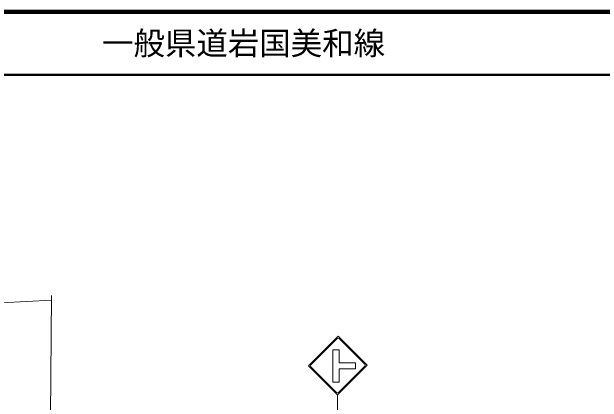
# Model space of a CAD drawing. Units: millimetres, scale not verified. Extents: x 34864 to 674864, y -75440 to 284560.
# Drawn here: x 197246 to 291133, y 222468 to 284560 of the extents above; entities that cross this region are included whole.
import ezdxf
from ezdxf.enums import TextEntityAlignment as Align

# ---------------------------------------------------------------- set-up
doc = ezdxf.new("R2010")
doc.units = ezdxf.units.MM
doc.header["$LTSCALE"] = 1000
for name, color, linetype, lineweight in [('M-TTL', 2, 'Continuous', 140), ('M-TTL-LINE', 7, 'Continuous', 50), ('S-BGD', 1, 'Continuous', 13), ('S-BGD-HTXT', 6, 'Continuous', 13)]:
    doc.layers.add(name, color=color, linetype=linetype, lineweight=lineweight)
doc.layers.add('M-TTL-TXT', color=7, linetype='Continuous')
doc.styles.add('ＭＳ ゴシック', font='')
doc.styles.get('ＭＳ ゴシック').set_extended_font_data('MS Gothic')

msp = doc.modelspace()

# ---------------------------------------------------------------- linework, layer by layer
at = {"layer": 'M-TTL'}
msp.add_line((674864, 284560), (34864, 284560), dxfattribs=at)
at = {"layer": 'M-TTL-LINE'}
msp.add_line((34864, 274560), (674864, 274560), dxfattribs=at)
at = {"layer": 'S-BGD'}
for p, q in [((244473, 228326), (249075, 232928)), ((249217, 232928), (253719, 228426)), ((244799, 228397), (249004, 232603)), ((249287, 232603), (253393, 228497)), ((248306, 225647), (248306, 230799)), ((249304, 230799), (248306, 230799)), ((249327, 228734), (249304, 230799)), ((248975, 223683), (244473, 228185)), ((253719, 228285), (249117, 223683)), ((253393, 228214), (249188, 224008)), ((251914, 228734), (249327, 228734)), ((251914, 227781), (251914, 228734)), ((244799, 228114), (248905, 224008)), ((251914, 227781), (249282, 227781)), ((249304, 227781), (249304, 225647)), ((249304, 225647), (248306, 225647)), ((249045, 223654), (249045, 220379))]:
    msp.add_line(p, q, dxfattribs=at)
for centre, radius, start, end in [((249146, 232857), 100, 45, 135), ((249146, 232461), 200, 45, 135), ((244544, 228256), 100, 135, 225), ((244940, 228256), 200, 135, 225), ((253252, 228355), 200, 315, 45), ((253648, 228355), 100, 315, 45), ((249046, 224150), 200, 225, 315), ((249046, 223754), 100, 225, 315)]:
    msp.add_arc(centre, radius, start, end, dxfattribs=at)
at = {"layer": 'S-BGD-HTXT'}
msp.add_line((203579, 239427), (203066, 182889), dxfattribs=at)
msp.add_arc((158671, 1029659), 792236, 264.00974, 273.24905, dxfattribs=at)

# ---------------------------------------------------------------- texts
at = {"layer": 'M-TTL-TXT', "style": 'ＭＳ ゴシック'}
msp.add_text('一般県道岩国美和線', height=3666, dxfattribs=at).set_placement((211598, 279560), align=Align.MIDDLE_LEFT)

doc.saveas('drawing.dxf')
